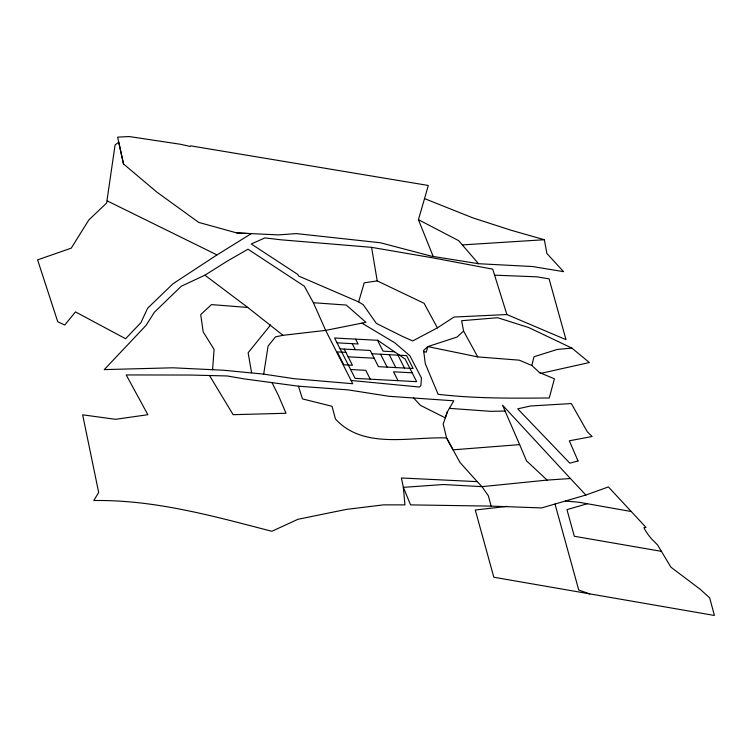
<?xml version="1.0" encoding="UTF-8"?>
<svg xmlns="http://www.w3.org/2000/svg" width="752" height="752" viewBox="0 0 752 752"><rect width="100%" height="100%" fill="white"/><g stroke="black" fill="none" stroke-linecap="round" stroke-linejoin="round"><path stroke-width="1.13" d="M212.572 369.777L214.094 349.417L203.181 331.895L200.728 314.609L211.462 304.598L247.784 307.465L283.015 335.317L325.663 330.391L365.933 322.326L346.277 305.058L313.387 302.718L304.334 286.211L248.019 249.222L228.016 260.662L204.911 275.185L181.288 286.202L154.357 312.287L146.057 325.372L104.255 369.608L172.847 367.794L223.372 370.228L263.689 374.12L294.286 378.717L352.763 383.736L325.663 330.391L313.387 302.718M236.852 232.951L251.309 233.628L216.971 254.919L173.101 283.692L147.636 308.198L140.981 322.57L125.603 338.729L75.491 311.901L64.738 325.005L57.754 321.734L37.6 259.872L71.252 248.141L88.783 219.998L106.615 203.049L115.075 144.986L118.76 142.166L123.488 163.927L156.952 192.183L198.697 222.395L236.852 232.951L278.531 234.897L296.382 233.599L380.503 242.774L431.225 256.15L478.516 263.717L532.491 266.528L563.568 271.651L546.892 253.499L544.335 239.728L510.862 230.178L472.782 217.854L424.551 198.613L428.283 185.462L190.641 145.841L190.153 146.471L180.64 144.299L129.175 136.544L117.632 137.155L123.488 163.927M263.689 374.12L268.088 346.052L275.533 336.83L283.015 335.317M531.861 365.472L533.976 356.758L557.279 349.436L571.877 348.101L589.371 362.52L541.177 373.293L539.56 372.625L531.861 365.472L519.228 360.161L477.746 356.899L427.803 346.606L423.611 350.47L425.294 363.724L438.115 394.274C474.935 398.663 512.215 398.259 549.251 397.987L554.421 378.782L539.56 372.625M358.638 301.919L364.212 282.827L377.222 280.891L424.072 303.282L437.401 327.872L412.698 340.938L402.376 336.36L376.357 323.407L363.263 304.72L358.638 301.919L298.572 275.993L297.848 274.489L251.262 243.986L264.93 237.905L280.91 239.794L371.573 247.342L433.152 257.927L492.692 269.15L506.904 314.543L565.993 339.66L549.082 278.851L536.749 276.821L494.572 275.166M433.067 256.169L418.413 219.669L424.551 198.613M585.864 495.051L541.572 507.929L491.131 506.115L488.358 495.822L481.994 486.647L477.21 481.637L401.399 477.981L403.345 487.352L404.952 504.883L383.492 504.855L346.211 509.424L297.924 519.303L271.848 531.288C213.606 516.182 154.47 499.554 93.803 500.541L98.681 492.475L82.654 414.822L115.488 419.306L147.862 414.709L126.204 374.938L190.717 375.041L227.273 375.972L243.723 378.829L298.441 386.19L348.214 389.893L388.897 396.285L453.794 400.807L447.365 411.814L443.191 424.081L446.585 437.955L453.071 449.818L519.641 444.62L526.532 460.854L547.127 480.096L570.42 478.526L585.864 495.051L608.415 486.929L645.996 527.406L643.928 527.678L644.342 528.543A59.023 33.003 24.4 0 0 651.599 538.921L657.558 544.937L670.897 567.158L700.074 589.183L709.7 597.896L714.4 615.456L493.829 577.245L475.273 510.006L506.81 506.397M447.365 411.814L445.297 417.868L420.49 405.384L413.478 397.836M270.588 324.977L248.122 352.763L251.6 372.776M571.877 348.101L528.825 327.599L497.645 317.711L461.634 320.719L463.58 331.059L457.075 337.037L427.803 346.606L426.309 352.124L423.771 351.673M437.401 327.872L454.02 317.043L506.904 314.543M587.378 503.708L566.961 509.649L574.312 536.261L661.61 551.376M505.081 411.043L490.727 411.335L449.386 408.355M547.127 480.096L481.994 486.647L443.407 484.523L403.345 487.352L410.583 504.883L491.131 506.115M418.413 219.669L458.72 240.696L462.301 244.908L544.335 239.728M565.363 501.011L578.852 502.233L631.257 511.529M337.056 342.846L358.074 343.965L355.621 339.124M340.111 348.862L370.228 350.47L378.453 366.656L413.139 368.508L406.578 355.602L371.892 353.75M394.518 351.767L383.031 351.156L377.504 340.289M345.882 352.359L337.216 351.898L343.767 364.805L352.444 365.275L344.219 349.088M348.148 356.833L374.167 358.215M350.601 369.514L365.773 370.332L370.275 379.187M412.152 372.804L393.522 371.808L398.024 380.672M351.099 380.456L419.419 387.036L420.904 385.522L421.43 377.946L409.906 355.781L394.809 342.809L361.909 323.134M589.747 593.958L578.749 590.038L555.004 504.028M216.971 254.919L107.31 200.934M204.911 275.185L247.784 307.465M570.42 478.526L502.533 405.159L519.641 444.62M477.21 481.637L459.961 462.414L446.585 437.955C410.385 436.527 363.423 449.781 335.439 418.977L332.036 406.306L302.492 398.908L298.441 386.19M462.301 244.908L478.516 263.717M209.564 375.605L233.129 414.681L286.014 413.271L278.494 395.627L272.064 382.74M463.58 331.059L477.746 356.899M397.911 355.141L404.463 368.048M389.235 354.681L395.796 367.587M380.568 354.211L387.13 367.126M352.218 343.655L355.282 349.68M371.573 247.342L377.222 280.891M578.034 460.967L569.809 463.166L517.724 408.844L530.536 405.986L571.313 403.561L587.312 431.78L592.115 436.498L569.339 440.804L578.034 460.967M377.777 340.308L334.593 338.005L355.104 378.378L416.655 381.659L405.168 359.061L377.777 340.308"/></g></svg>
